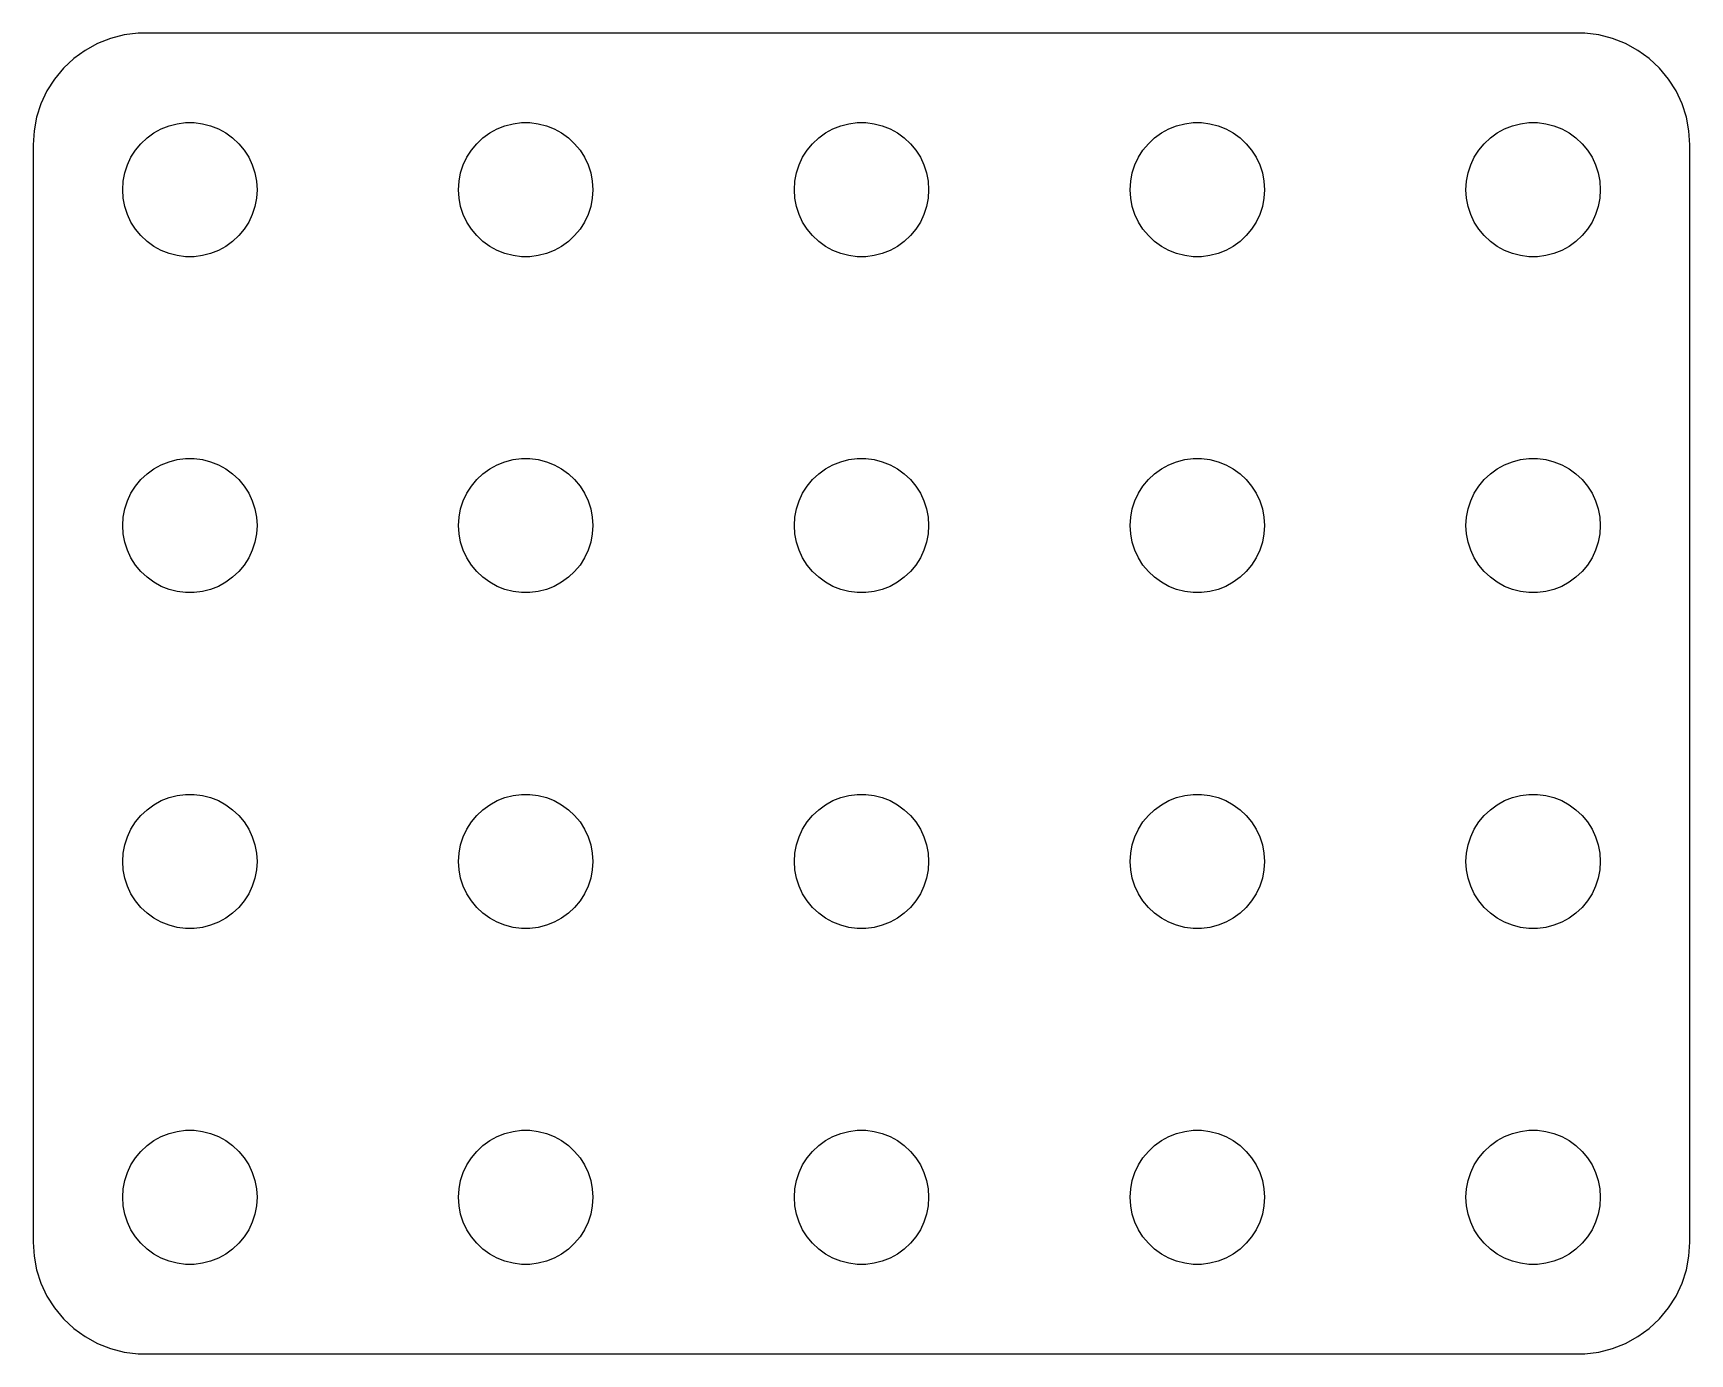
# Model space of a CAD drawing. Header units: metres. Extents: x -18.5 to 18.5, y -14.7 to 14.7.
import ezdxf

# ---------------------------------------------------------------- set-up
doc = ezdxf.new("R2010")
doc.units = ezdxf.units.M

msp = doc.modelspace()

# ---------------------------------------------------------------- linework, layer by layer
for p, q in [((-17.0644, 14.5121), (-17.3396, 14.3608)), ((-16.7725, 14.6276), (-17.0644, 14.5121)), ((-16.4684, 14.7057), (-16.7725, 14.6276)), ((-16.157, 14.7451), (-16.4684, 14.7057)), ((16.157, 14.7451), (-16.157, 14.7451)), ((16.4684, 14.7057), (16.157, 14.7451)), ((16.7725, 14.6276), (16.4684, 14.7057)), ((17.0644, 14.5121), (16.7725, 14.6276)), ((17.3396, 14.3608), (17.0644, 14.5121)), ((-17.5936, 14.1763), (-17.8224, 13.9614)), ((-17.3396, 14.3608), (-17.5936, 14.1763)), ((17.5936, 14.1763), (17.3396, 14.3608)), ((17.8224, 13.9614), (17.5936, 14.1763)), ((-18.0225, 13.7195), (-18.1908, 13.4544)), ((-17.8224, 13.9614), (-18.0225, 13.7195)), ((18.0225, 13.7195), (17.8224, 13.9614)), ((18.1908, 13.4544), (18.0225, 13.7195)), ((-18.1908, 13.4544), (-18.3244, 13.1703)), ((18.3244, 13.1703), (18.1908, 13.4544)), ((-18.3244, 13.1703), (-18.4214, 12.8717)), ((18.4214, 12.8717), (18.3244, 13.1703)), ((-18.4214, 12.8717), (-18.4803, 12.5633)), ((-15.8037, 12.5165), (-15.6387, 12.6072)), ((-15.6387, 12.6072), (-15.4635, 12.6766)), ((-15.4635, 12.6766), (-15.2811, 12.7234)), ((-15.2811, 12.7234), (-15.0942, 12.747)), ((-15.0942, 12.747), (-14.9058, 12.747)), ((-14.9058, 12.747), (-14.7189, 12.7234)), ((-14.7189, 12.7234), (-14.5365, 12.6766)), ((-14.5365, 12.6766), (-14.3613, 12.6072)), ((-14.3613, 12.6072), (-14.1963, 12.5165)), ((-8.30373, 12.5165), (-8.13866, 12.6072)), ((-8.13866, 12.6072), (-7.96352, 12.6766)), ((-7.96352, 12.6766), (-7.78107, 12.7234)), ((-7.78107, 12.7234), (-7.59418, 12.747)), ((-7.59418, 12.747), (-7.40581, 12.747)), ((-7.40581, 12.747), (-7.21892, 12.7234)), ((-7.21892, 12.7234), (-7.03647, 12.6766)), ((-7.03647, 12.6766), (-6.86133, 12.6072)), ((-6.86133, 12.6072), (-6.69626, 12.5165)), ((-0.803726, 12.5165), (-0.638657, 12.6072)), ((-0.638657, 12.6072), (-0.463516, 12.6766)), ((-0.463516, 12.6766), (-0.281067, 12.7234)), ((-0.281067, 12.7234), (-0.094177, 12.747)), ((-0.094177, 12.747), (0.094177, 12.747)), ((0.094177, 12.747), (0.281067, 12.7234)), ((0.281067, 12.7234), (0.463516, 12.6766)), ((0.463516, 12.6766), (0.638657, 12.6072)), ((0.638657, 12.6072), (0.803726, 12.5165)), ((6.69626, 12.5165), (6.86133, 12.6072)), ((6.86133, 12.6072), (7.03647, 12.6766)), ((7.03647, 12.6766), (7.21892, 12.7234)), ((7.21892, 12.7234), (7.40581, 12.747)), ((7.40581, 12.747), (7.59418, 12.747)), ((7.59418, 12.747), (7.78107, 12.7234)), ((7.78107, 12.7234), (7.96352, 12.6766)), ((7.96352, 12.6766), (8.13866, 12.6072)), ((8.13866, 12.6072), (8.30373, 12.5165)), ((14.1963, 12.5165), (14.3613, 12.6072)), ((14.3613, 12.6072), (14.5365, 12.6766)), ((14.5365, 12.6766), (14.7189, 12.7234)), ((14.7189, 12.7234), (14.9058, 12.747)), ((14.9058, 12.747), (15.0942, 12.747)), ((15.0942, 12.747), (15.2811, 12.7234)), ((15.2811, 12.7234), (15.4635, 12.6766)), ((15.4635, 12.6766), (15.6387, 12.6072)), ((15.6387, 12.6072), (15.8037, 12.5165)), ((18.4803, 12.5633), (18.4214, 12.8717)), ((-18.4803, 12.5633), (-18.5, 12.25)), ((-18.5, 12.25), (-18.5, -12.25)), ((-16.2135, 12.1317), (-16.0934, 12.2768)), ((-16.0934, 12.2768), (-15.9561, 12.4058)), ((-15.9561, 12.4058), (-15.8037, 12.5165)), ((-14.1963, 12.5165), (-14.0439, 12.4058)), ((-14.0439, 12.4058), (-13.9065, 12.2768)), ((-13.9065, 12.2768), (-13.7865, 12.1317)), ((-8.71352, 12.1317), (-8.59344, 12.2768)), ((-8.59344, 12.2768), (-8.45613, 12.4058)), ((-8.45613, 12.4058), (-8.30373, 12.5165)), ((-6.69626, 12.5165), (-6.54385, 12.4058)), ((-6.54385, 12.4058), (-6.40654, 12.2768)), ((-6.40654, 12.2768), (-6.28647, 12.1317)), ((-1.21352, 12.1317), (-1.09344, 12.2768)), ((-1.09344, 12.2768), (-0.956131, 12.4058)), ((-0.956131, 12.4058), (-0.803726, 12.5165)), ((0.803726, 12.5165), (0.956131, 12.4058)), ((0.956131, 12.4058), (1.09344, 12.2768)), ((1.09344, 12.2768), (1.21352, 12.1317)), ((6.28647, 12.1317), (6.40654, 12.2768)), ((6.40654, 12.2768), (6.54385, 12.4058)), ((6.54385, 12.4058), (6.69626, 12.5165)), ((8.30373, 12.5165), (8.45613, 12.4058)), ((8.45613, 12.4058), (8.59344, 12.2768)), ((8.59344, 12.2768), (8.71352, 12.1317)), ((13.7865, 12.1317), (13.9065, 12.2768)), ((13.9065, 12.2768), (14.0439, 12.4058)), ((14.0439, 12.4058), (14.1963, 12.5165)), ((15.8037, 12.5165), (15.9561, 12.4058)), ((15.9561, 12.4058), (16.0934, 12.2768)), ((16.0934, 12.2768), (16.2135, 12.1317)), ((18.5, 12.25), (18.4803, 12.5633)), ((18.5, -12.25), (18.5, 12.25)), ((-16.3947, 11.8022), (-16.3145, 11.9726)), ((-16.3145, 11.9726), (-16.2135, 12.1317)), ((-13.7865, 12.1317), (-13.6855, 11.9726)), ((-13.6855, 11.9726), (-13.6053, 11.8022)), ((-8.89465, 11.8022), (-8.81445, 11.9726)), ((-8.81445, 11.9726), (-8.71352, 12.1317)), ((-6.28647, 12.1317), (-6.18553, 11.9726)), ((-6.18553, 11.9726), (-6.10533, 11.8022)), ((-1.39465, 11.8022), (-1.31445, 11.9726)), ((-1.31445, 11.9726), (-1.21352, 12.1317)), ((1.21352, 12.1317), (1.31445, 11.9726)), ((1.31445, 11.9726), (1.39465, 11.8022)), ((6.10533, 11.8022), (6.18553, 11.9726)), ((6.18553, 11.9726), (6.28647, 12.1317)), ((8.71352, 12.1317), (8.81445, 11.9726)), ((8.81445, 11.9726), (8.89465, 11.8022)), ((13.6053, 11.8022), (13.6855, 11.9726)), ((13.6855, 11.9726), (13.7865, 12.1317)), ((16.2135, 12.1317), (16.3145, 11.9726)), ((16.3145, 11.9726), (16.3947, 11.8022)), ((-16.4882, 11.438), (-16.4529, 11.623)), ((-16.4529, 11.623), (-16.3947, 11.8022)), ((-13.6053, 11.8022), (-13.5471, 11.623)), ((-13.5471, 11.623), (-13.5118, 11.438)), ((-8.98816, 11.438), (-8.95287, 11.623)), ((-8.95287, 11.623), (-8.89465, 11.8022)), ((-6.10533, 11.8022), (-6.04712, 11.623)), ((-6.04712, 11.623), (-6.01183, 11.438)), ((-1.48816, 11.438), (-1.45287, 11.623)), ((-1.45287, 11.623), (-1.39465, 11.8022)), ((1.39465, 11.8022), (1.45287, 11.623)), ((1.45287, 11.623), (1.48816, 11.438)), ((6.01183, 11.438), (6.04712, 11.623)), ((6.04712, 11.623), (6.10533, 11.8022)), ((8.89465, 11.8022), (8.95287, 11.623)), ((8.95287, 11.623), (8.98816, 11.438)), ((13.5118, 11.438), (13.5471, 11.623)), ((13.5471, 11.623), (13.6053, 11.8022)), ((16.3947, 11.8022), (16.4529, 11.623)), ((16.4529, 11.623), (16.4882, 11.438)), ((-16.5, 11.25), (-16.4882, 11.438)), ((-16.4882, 11.062), (-16.5, 11.25)), ((-13.5118, 11.438), (-13.5, 11.25)), ((-13.5, 11.25), (-13.5118, 11.062)), ((-9, 11.25), (-8.98816, 11.438)), ((-8.98816, 11.062), (-9, 11.25)), ((-6.01183, 11.438), (-6, 11.25)), ((-6, 11.25), (-6.01183, 11.062)), ((-1.5, 11.25), (-1.48816, 11.438)), ((-1.48816, 11.062), (-1.5, 11.25)), ((1.48816, 11.438), (1.5, 11.25)), ((1.5, 11.25), (1.48816, 11.062)), ((6, 11.25), (6.01183, 11.438)), ((6.01183, 11.062), (6, 11.25)), ((8.98816, 11.438), (9, 11.25)), ((9, 11.25), (8.98816, 11.062)), ((13.5, 11.25), (13.5118, 11.438)), ((13.5118, 11.062), (13.5, 11.25)), ((16.4882, 11.438), (16.5, 11.25)), ((16.5, 11.25), (16.4882, 11.062)), ((-16.4529, 10.877), (-16.4882, 11.062)), ((-16.3947, 10.6978), (-16.4529, 10.877)), ((-13.5471, 10.877), (-13.6053, 10.6978)), ((-13.5118, 11.062), (-13.5471, 10.877)), ((-8.95287, 10.877), (-8.98816, 11.062)), ((-8.89465, 10.6978), (-8.95287, 10.877)), ((-6.04712, 10.877), (-6.10533, 10.6978)), ((-6.01183, 11.062), (-6.04712, 10.877)), ((-1.45287, 10.877), (-1.48816, 11.062)), ((-1.39465, 10.6978), (-1.45287, 10.877)), ((1.45287, 10.877), (1.39465, 10.6978)), ((1.48816, 11.062), (1.45287, 10.877)), ((6.04712, 10.877), (6.01183, 11.062)), ((6.10533, 10.6978), (6.04712, 10.877)), ((8.95287, 10.877), (8.89465, 10.6978)), ((8.98816, 11.062), (8.95287, 10.877)), ((13.5471, 10.877), (13.5118, 11.062)), ((13.6053, 10.6978), (13.5471, 10.877)), ((16.4529, 10.877), (16.3947, 10.6978)), ((16.4882, 11.062), (16.4529, 10.877)), ((-16.3145, 10.5274), (-16.3947, 10.6978)), ((-16.2135, 10.3683), (-16.3145, 10.5274)), ((-16.0934, 10.2232), (-16.2135, 10.3683)), ((-13.7865, 10.3683), (-13.9065, 10.2232)), ((-13.6855, 10.5274), (-13.7865, 10.3683)), ((-13.6053, 10.6978), (-13.6855, 10.5274)), ((-8.81445, 10.5274), (-8.89465, 10.6978)), ((-8.71352, 10.3683), (-8.81445, 10.5274)), ((-8.59344, 10.2232), (-8.71352, 10.3683)), ((-6.28647, 10.3683), (-6.40654, 10.2232)), ((-6.18553, 10.5274), (-6.28647, 10.3683)), ((-6.10533, 10.6978), (-6.18553, 10.5274)), ((-1.31445, 10.5274), (-1.39465, 10.6978)), ((-1.21352, 10.3683), (-1.31445, 10.5274)), ((-1.09344, 10.2232), (-1.21352, 10.3683)), ((1.21352, 10.3683), (1.09344, 10.2232)), ((1.31445, 10.5274), (1.21352, 10.3683)), ((1.39465, 10.6978), (1.31445, 10.5274)), ((6.18553, 10.5274), (6.10533, 10.6978)), ((6.28647, 10.3683), (6.18553, 10.5274)), ((6.40654, 10.2232), (6.28647, 10.3683)), ((8.71352, 10.3683), (8.59344, 10.2232)), ((8.81445, 10.5274), (8.71352, 10.3683)), ((8.89465, 10.6978), (8.81445, 10.5274)), ((13.6855, 10.5274), (13.6053, 10.6978)), ((13.7865, 10.3683), (13.6855, 10.5274)), ((13.9065, 10.2232), (13.7865, 10.3683)), ((16.2135, 10.3683), (16.0934, 10.2232)), ((16.3145, 10.5274), (16.2135, 10.3683)), ((16.3947, 10.6978), (16.3145, 10.5274)), ((-15.9561, 10.0942), (-16.0934, 10.2232)), ((-15.8037, 9.98351), (-15.9561, 10.0942)), ((-14.0439, 10.0942), (-14.1963, 9.98351)), ((-13.9065, 10.2232), (-14.0439, 10.0942)), ((-8.45613, 10.0942), (-8.59344, 10.2232)), ((-8.30373, 9.98351), (-8.45613, 10.0942)), ((-6.54385, 10.0942), (-6.69626, 9.98351)), ((-6.40654, 10.2232), (-6.54385, 10.0942)), ((-0.956131, 10.0942), (-1.09344, 10.2232)), ((-0.803726, 9.98351), (-0.956131, 10.0942)), ((0.956131, 10.0942), (0.803726, 9.98351)), ((1.09344, 10.2232), (0.956131, 10.0942)), ((6.54385, 10.0942), (6.40654, 10.2232)), ((6.69626, 9.98351), (6.54385, 10.0942)), ((8.45613, 10.0942), (8.30373, 9.98351)), ((8.59344, 10.2232), (8.45613, 10.0942)), ((14.0439, 10.0942), (13.9065, 10.2232)), ((14.1963, 9.98351), (14.0439, 10.0942)), ((15.9561, 10.0942), (15.8037, 9.98351)), ((16.0934, 10.2232), (15.9561, 10.0942)), ((-15.6387, 9.89275), (-15.8037, 9.98351)), ((-15.4635, 9.82341), (-15.6387, 9.89275)), ((-15.2811, 9.77657), (-15.4635, 9.82341)), ((-15.0942, 9.75294), (-15.2811, 9.77657)), ((-14.9058, 9.75294), (-15.0942, 9.75294)), ((-14.7189, 9.77657), (-14.9058, 9.75294)), ((-14.5365, 9.82341), (-14.7189, 9.77657)), ((-14.3613, 9.89275), (-14.5365, 9.82341)), ((-14.1963, 9.98351), (-14.3613, 9.89275)), ((-8.13866, 9.89275), (-8.30373, 9.98351)), ((-7.96352, 9.82341), (-8.13866, 9.89275)), ((-7.78107, 9.77657), (-7.96352, 9.82341)), ((-7.59418, 9.75294), (-7.78107, 9.77657)), ((-7.40581, 9.75294), (-7.59418, 9.75294)), ((-7.21892, 9.77657), (-7.40581, 9.75294)), ((-7.03647, 9.82341), (-7.21892, 9.77657)), ((-6.86133, 9.89275), (-7.03647, 9.82341)), ((-6.69626, 9.98351), (-6.86133, 9.89275)), ((-0.638657, 9.89275), (-0.803726, 9.98351)), ((-0.463516, 9.82341), (-0.638657, 9.89275)), ((-0.281067, 9.77657), (-0.463516, 9.82341)), ((-0.094177, 9.75294), (-0.281067, 9.77657)), ((0.094177, 9.75294), (-0.094177, 9.75294)), ((0.281067, 9.77657), (0.094177, 9.75294)), ((0.463516, 9.82341), (0.281067, 9.77657)), ((0.638657, 9.89275), (0.463516, 9.82341)), ((0.803726, 9.98351), (0.638657, 9.89275)), ((6.86133, 9.89275), (6.69626, 9.98351)), ((7.03647, 9.82341), (6.86133, 9.89275)), ((7.21892, 9.77657), (7.03647, 9.82341)), ((7.40581, 9.75294), (7.21892, 9.77657)), ((7.59418, 9.75294), (7.40581, 9.75294)), ((7.78107, 9.77657), (7.59418, 9.75294)), ((7.96352, 9.82341), (7.78107, 9.77657)), ((8.13866, 9.89275), (7.96352, 9.82341)), ((8.30373, 9.98351), (8.13866, 9.89275)), ((14.3613, 9.89275), (14.1963, 9.98351)), ((14.5365, 9.82341), (14.3613, 9.89275)), ((14.7189, 9.77657), (14.5365, 9.82341)), ((14.9058, 9.75294), (14.7189, 9.77657)), ((15.0942, 9.75294), (14.9058, 9.75294)), ((15.2811, 9.77657), (15.0942, 9.75294)), ((15.4635, 9.82341), (15.2811, 9.77657)), ((15.6387, 9.89275), (15.4635, 9.82341)), ((15.8037, 9.98351), (15.6387, 9.89275)), ((-15.4635, 5.17657), (-15.2811, 5.22342)), ((-15.2811, 5.22342), (-15.0942, 5.24704)), ((-15.0942, 5.24704), (-14.9058, 5.24704)), ((-14.9058, 5.24704), (-14.7189, 5.22342)), ((-14.7189, 5.22342), (-14.5365, 5.17657)), ((-7.96352, 5.17657), (-7.78107, 5.22342)), ((-7.78107, 5.22342), (-7.59418, 5.24704)), ((-7.59418, 5.24704), (-7.40581, 5.24704)), ((-7.40581, 5.24704), (-7.21892, 5.22342)), ((-7.21892, 5.22342), (-7.03647, 5.17657)), ((-0.463516, 5.17657), (-0.281067, 5.22342)), ((-0.281067, 5.22342), (-0.094177, 5.24704)), ((-0.094177, 5.24704), (0.094177, 5.24704)), ((0.094177, 5.24704), (0.281067, 5.22342)), ((0.281067, 5.22342), (0.463516, 5.17657)), ((7.03647, 5.17657), (7.21892, 5.22342)), ((7.21892, 5.22342), (7.40581, 5.24704)), ((7.40581, 5.24704), (7.59418, 5.24704)), ((7.59418, 5.24704), (7.78107, 5.22342)), ((7.78107, 5.22342), (7.96352, 5.17657)), ((14.5365, 5.17657), (14.7189, 5.22342)), ((14.7189, 5.22342), (14.9058, 5.24704)), ((14.9058, 5.24704), (15.0942, 5.24704)), ((15.0942, 5.24704), (15.2811, 5.22342)), ((15.2811, 5.22342), (15.4635, 5.17657)), ((-16.0934, 4.77681), (-15.9561, 4.90576)), ((-15.9561, 4.90576), (-15.8037, 5.01648)), ((-15.8037, 5.01648), (-15.6387, 5.10724)), ((-15.6387, 5.10724), (-15.4635, 5.17657)), ((-14.5365, 5.17657), (-14.3613, 5.10724)), ((-14.3613, 5.10724), (-14.1963, 5.01648)), ((-14.1963, 5.01648), (-14.0439, 4.90576)), ((-14.0439, 4.90576), (-13.9065, 4.77681)), ((-8.59344, 4.77681), (-8.45613, 4.90576)), ((-8.45613, 4.90576), (-8.30373, 5.01648)), ((-8.30373, 5.01648), (-8.13866, 5.10724)), ((-8.13866, 5.10724), (-7.96352, 5.17657)), ((-7.03647, 5.17657), (-6.86133, 5.10724)), ((-6.86133, 5.10724), (-6.69626, 5.01648)), ((-6.69626, 5.01648), (-6.54385, 4.90576)), ((-6.54385, 4.90576), (-6.40654, 4.77681)), ((-1.09344, 4.77681), (-0.956131, 4.90576)), ((-0.956131, 4.90576), (-0.803726, 5.01648)), ((-0.803726, 5.01648), (-0.638657, 5.10724)), ((-0.638657, 5.10724), (-0.463516, 5.17657)), ((0.463516, 5.17657), (0.638657, 5.10724)), ((0.638657, 5.10724), (0.803726, 5.01648)), ((0.803726, 5.01648), (0.956131, 4.90576)), ((0.956131, 4.90576), (1.09344, 4.77681)), ((6.40654, 4.77681), (6.54385, 4.90576)), ((6.54385, 4.90576), (6.69626, 5.01648)), ((6.69626, 5.01648), (6.86133, 5.10724)), ((6.86133, 5.10724), (7.03647, 5.17657)), ((7.96352, 5.17657), (8.13866, 5.10724)), ((8.13866, 5.10724), (8.30373, 5.01648)), ((8.30373, 5.01648), (8.45613, 4.90576)), ((8.45613, 4.90576), (8.59344, 4.77681)), ((13.9065, 4.77681), (14.0439, 4.90576)), ((14.0439, 4.90576), (14.1963, 5.01648)), ((14.1963, 5.01648), (14.3613, 5.10724)), ((14.3613, 5.10724), (14.5365, 5.17657)), ((15.4635, 5.17657), (15.6387, 5.10724)), ((15.6387, 5.10724), (15.8037, 5.01648)), ((15.8037, 5.01648), (15.9561, 4.90576)), ((15.9561, 4.90576), (16.0934, 4.77681)), ((-16.3947, 4.30219), (-16.3145, 4.47263)), ((-16.3145, 4.47263), (-16.2135, 4.63167)), ((-16.2135, 4.63167), (-16.0934, 4.77681)), ((-13.9065, 4.77681), (-13.7865, 4.63167)), ((-13.7865, 4.63167), (-13.6855, 4.47263)), ((-13.6855, 4.47263), (-13.6053, 4.30219)), ((-8.89465, 4.30219), (-8.81445, 4.47263)), ((-8.81445, 4.47263), (-8.71352, 4.63167)), ((-8.71352, 4.63167), (-8.59344, 4.77681)), ((-6.40654, 4.77681), (-6.28647, 4.63167)), ((-6.28647, 4.63167), (-6.18553, 4.47263)), ((-6.18553, 4.47263), (-6.10533, 4.30219)), ((-1.39465, 4.30219), (-1.31445, 4.47263)), ((-1.31445, 4.47263), (-1.21352, 4.63167)), ((-1.21352, 4.63167), (-1.09344, 4.77681)), ((1.09344, 4.77681), (1.21352, 4.63167)), ((1.21352, 4.63167), (1.31445, 4.47263)), ((1.31445, 4.47263), (1.39465, 4.30219)), ((6.10533, 4.30219), (6.18553, 4.47263)), ((6.18553, 4.47263), (6.28647, 4.63167)), ((6.28647, 4.63167), (6.40654, 4.77681)), ((8.59344, 4.77681), (8.71352, 4.63167)), ((8.71352, 4.63167), (8.81445, 4.47263)), ((8.81445, 4.47263), (8.89465, 4.30219)), ((13.6053, 4.30219), (13.6855, 4.47263)), ((13.6855, 4.47263), (13.7865, 4.63167)), ((13.7865, 4.63167), (13.9065, 4.77681)), ((16.0934, 4.77681), (16.2135, 4.63167)), ((16.2135, 4.63167), (16.3145, 4.47263)), ((16.3145, 4.47263), (16.3947, 4.30219)), ((-16.4882, 3.93799), (-16.4529, 4.12303)), ((-16.4529, 4.12303), (-16.3947, 4.30219)), ((-13.6053, 4.30219), (-13.5471, 4.12303)), ((-13.5471, 4.12303), (-13.5118, 3.93799)), ((-8.98816, 3.93799), (-8.95287, 4.12303)), ((-8.95287, 4.12303), (-8.89465, 4.30219)), ((-6.10533, 4.30219), (-6.04712, 4.12303)), ((-6.04712, 4.12303), (-6.01183, 3.93799)), ((-1.48816, 3.93799), (-1.45287, 4.12303)), ((-1.45287, 4.12303), (-1.39465, 4.30219)), ((1.39465, 4.30219), (1.45287, 4.12303)), ((1.45287, 4.12303), (1.48816, 3.93799)), ((6.01183, 3.93799), (6.04712, 4.12303)), ((6.04712, 4.12303), (6.10533, 4.30219)), ((8.89465, 4.30219), (8.95287, 4.12303)), ((8.95287, 4.12303), (8.98816, 3.93799)), ((13.5118, 3.93799), (13.5471, 4.12303)), ((13.5471, 4.12303), (13.6053, 4.30219)), ((16.3947, 4.30219), (16.4529, 4.12303)), ((16.4529, 4.12303), (16.4882, 3.93799)), ((-16.5, 3.75), (-16.4882, 3.93799)), ((-16.4882, 3.562), (-16.5, 3.75)), ((-13.5118, 3.93799), (-13.5, 3.75)), ((-13.5, 3.75), (-13.5118, 3.562)), ((-9, 3.75), (-8.98816, 3.93799)), ((-8.98816, 3.562), (-9, 3.75)), ((-6.01183, 3.93799), (-6, 3.75)), ((-6, 3.75), (-6.01183, 3.562)), ((-1.5, 3.75), (-1.48816, 3.93799)), ((-1.48816, 3.562), (-1.5, 3.75)), ((1.48816, 3.93799), (1.5, 3.75)), ((1.5, 3.75), (1.48816, 3.562)), ((6, 3.75), (6.01183, 3.93799)), ((6.01183, 3.562), (6, 3.75)), ((8.98816, 3.93799), (9, 3.75)), ((9, 3.75), (8.98816, 3.562)), ((13.5, 3.75), (13.5118, 3.93799)), ((13.5118, 3.562), (13.5, 3.75)), ((16.4882, 3.93799), (16.5, 3.75)), ((16.5, 3.75), (16.4882, 3.562)), ((-16.4529, 3.37695), (-16.4882, 3.562)), ((-16.3947, 3.1978), (-16.4529, 3.37695)), ((-13.5471, 3.37695), (-13.6053, 3.1978)), ((-13.5118, 3.562), (-13.5471, 3.37695)), ((-8.95287, 3.37695), (-8.98816, 3.562)), ((-8.89465, 3.1978), (-8.95287, 3.37695)), ((-6.04712, 3.37695), (-6.10533, 3.1978)), ((-6.01183, 3.562), (-6.04712, 3.37695)), ((-1.45287, 3.37695), (-1.48816, 3.562)), ((-1.39465, 3.1978), (-1.45287, 3.37695)), ((1.45287, 3.37695), (1.39465, 3.1978)), ((1.48816, 3.562), (1.45287, 3.37695)), ((6.04712, 3.37695), (6.01183, 3.562)), ((6.10533, 3.1978), (6.04712, 3.37695)), ((8.95287, 3.37695), (8.89465, 3.1978)), ((8.98816, 3.562), (8.95287, 3.37695)), ((13.5471, 3.37695), (13.5118, 3.562)), ((13.6053, 3.1978), (13.5471, 3.37695)), ((16.4529, 3.37695), (16.3947, 3.1978)), ((16.4882, 3.562), (16.4529, 3.37695)), ((-16.3145, 3.02736), (-16.3947, 3.1978)), ((-16.2135, 2.86832), (-16.3145, 3.02736)), ((-13.6855, 3.02736), (-13.7865, 2.86832)), ((-13.6053, 3.1978), (-13.6855, 3.02736)), ((-8.81445, 3.02736), (-8.89465, 3.1978)), ((-8.71352, 2.86832), (-8.81445, 3.02736)), ((-6.18553, 3.02736), (-6.28647, 2.86832)), ((-6.10533, 3.1978), (-6.18553, 3.02736)), ((-1.31445, 3.02736), (-1.39465, 3.1978)), ((-1.21352, 2.86832), (-1.31445, 3.02736)), ((1.31445, 3.02736), (1.21352, 2.86832)), ((1.39465, 3.1978), (1.31445, 3.02736)), ((6.18553, 3.02736), (6.10533, 3.1978)), ((6.28647, 2.86832), (6.18553, 3.02736)), ((8.81445, 3.02736), (8.71352, 2.86832)), ((8.89465, 3.1978), (8.81445, 3.02736)), ((13.6855, 3.02736), (13.6053, 3.1978)), ((13.7865, 2.86832), (13.6855, 3.02736)), ((16.3145, 3.02736), (16.2135, 2.86832)), ((16.3947, 3.1978), (16.3145, 3.02736)), ((-16.0934, 2.72318), (-16.2135, 2.86832)), ((-15.9561, 2.59422), (-16.0934, 2.72318)), ((-15.8037, 2.48351), (-15.9561, 2.59422)), ((-14.0439, 2.59422), (-14.1963, 2.48351)), ((-13.9065, 2.72318), (-14.0439, 2.59422)), ((-13.7865, 2.86832), (-13.9065, 2.72318)), ((-8.59344, 2.72318), (-8.71352, 2.86832)), ((-8.45613, 2.59422), (-8.59344, 2.72318)), ((-8.30373, 2.48351), (-8.45613, 2.59422)), ((-6.54385, 2.59422), (-6.69626, 2.48351)), ((-6.40654, 2.72318), (-6.54385, 2.59422)), ((-6.28647, 2.86832), (-6.40654, 2.72318)), ((-1.09344, 2.72318), (-1.21352, 2.86832)), ((-0.956131, 2.59422), (-1.09344, 2.72318)), ((-0.803726, 2.48351), (-0.956131, 2.59422)), ((0.956131, 2.59422), (0.803726, 2.48351)), ((1.09344, 2.72318), (0.956131, 2.59422)), ((1.21352, 2.86832), (1.09344, 2.72318)), ((6.40654, 2.72318), (6.28647, 2.86832)), ((6.54385, 2.59422), (6.40654, 2.72318)), ((6.69626, 2.48351), (6.54385, 2.59422)), ((8.45613, 2.59422), (8.30373, 2.48351)), ((8.59344, 2.72318), (8.45613, 2.59422)), ((8.71352, 2.86832), (8.59344, 2.72318)), ((13.9065, 2.72318), (13.7865, 2.86832)), ((14.0439, 2.59422), (13.9065, 2.72318)), ((14.1963, 2.48351), (14.0439, 2.59422)), ((15.9561, 2.59422), (15.8037, 2.48351)), ((16.0934, 2.72318), (15.9561, 2.59422)), ((16.2135, 2.86832), (16.0934, 2.72318)), ((-15.6387, 2.39275), (-15.8037, 2.48351)), ((-15.4635, 2.32341), (-15.6387, 2.39275)), ((-15.2811, 2.27657), (-15.4635, 2.32341)), ((-15.0942, 2.25294), (-15.2811, 2.27657)), ((-14.9058, 2.25294), (-15.0942, 2.25294)), ((-14.7189, 2.27657), (-14.9058, 2.25294)), ((-14.5365, 2.32341), (-14.7189, 2.27657)), ((-14.3613, 2.39275), (-14.5365, 2.32341)), ((-14.1963, 2.48351), (-14.3613, 2.39275)), ((-8.13866, 2.39275), (-8.30373, 2.48351)), ((-7.96352, 2.32341), (-8.13866, 2.39275)), ((-7.78107, 2.27657), (-7.96352, 2.32341)), ((-7.59418, 2.25294), (-7.78107, 2.27657)), ((-7.40581, 2.25294), (-7.59418, 2.25294)), ((-7.21892, 2.27657), (-7.40581, 2.25294)), ((-7.03647, 2.32341), (-7.21892, 2.27657)), ((-6.86133, 2.39275), (-7.03647, 2.32341)), ((-6.69626, 2.48351), (-6.86133, 2.39275)), ((-0.638657, 2.39275), (-0.803726, 2.48351)), ((-0.463516, 2.32341), (-0.638657, 2.39275)), ((-0.281067, 2.27657), (-0.463516, 2.32341)), ((-0.094177, 2.25294), (-0.281067, 2.27657)), ((0.094177, 2.25294), (-0.094177, 2.25294)), ((0.281067, 2.27657), (0.094177, 2.25294)), ((0.463516, 2.32341), (0.281067, 2.27657)), ((0.638657, 2.39275), (0.463516, 2.32341)), ((0.803726, 2.48351), (0.638657, 2.39275)), ((6.86133, 2.39275), (6.69626, 2.48351)), ((7.03647, 2.32341), (6.86133, 2.39275)), ((7.21892, 2.27657), (7.03647, 2.32341)), ((7.40581, 2.25294), (7.21892, 2.27657)), ((7.59418, 2.25294), (7.40581, 2.25294)), ((7.78107, 2.27657), (7.59418, 2.25294)), ((7.96352, 2.32341), (7.78107, 2.27657)), ((8.13866, 2.39275), (7.96352, 2.32341)), ((8.30373, 2.48351), (8.13866, 2.39275)), ((14.3613, 2.39275), (14.1963, 2.48351)), ((14.5365, 2.32341), (14.3613, 2.39275)), ((14.7189, 2.27657), (14.5365, 2.32341)), ((14.9058, 2.25294), (14.7189, 2.27657)), ((15.0942, 2.25294), (14.9058, 2.25294)), ((15.2811, 2.27657), (15.0942, 2.25294)), ((15.4635, 2.32341), (15.2811, 2.27657)), ((15.6387, 2.39275), (15.4635, 2.32341)), ((15.8037, 2.48351), (15.6387, 2.39275)), ((-15.9561, -2.59422), (-15.8037, -2.48351)), ((-15.8037, -2.48351), (-15.6387, -2.39275)), ((-15.6387, -2.39275), (-15.4635, -2.32341)), ((-15.4635, -2.32341), (-15.2811, -2.27657)), ((-15.2811, -2.27657), (-15.0942, -2.25294)), ((-15.0942, -2.25294), (-14.9058, -2.25294)), ((-14.9058, -2.25294), (-14.7189, -2.27657)), ((-14.7189, -2.27657), (-14.5365, -2.32341)), ((-14.5365, -2.32341), (-14.3613, -2.39275)), ((-14.3613, -2.39275), (-14.1963, -2.48351)), ((-14.1963, -2.48351), (-14.0439, -2.59422)), ((-8.45613, -2.59422), (-8.30373, -2.48351)), ((-8.30373, -2.48351), (-8.13866, -2.39275)), ((-8.13866, -2.39275), (-7.96352, -2.32341)), ((-7.96352, -2.32341), (-7.78107, -2.27657)), ((-7.78107, -2.27657), (-7.59418, -2.25294)), ((-7.59418, -2.25294), (-7.40581, -2.25294)), ((-7.40581, -2.25294), (-7.21892, -2.27657)), ((-7.21892, -2.27657), (-7.03647, -2.32341)), ((-7.03647, -2.32341), (-6.86133, -2.39275)), ((-6.86133, -2.39275), (-6.69626, -2.48351)), ((-6.69626, -2.48351), (-6.54385, -2.59422)), ((-0.956131, -2.59422), (-0.803726, -2.48351)), ((-0.803726, -2.48351), (-0.638657, -2.39275)), ((-0.638657, -2.39275), (-0.463516, -2.32341)), ((-0.463516, -2.32341), (-0.281067, -2.27657)), ((-0.281067, -2.27657), (-0.094177, -2.25294)), ((-0.094177, -2.25294), (0.094177, -2.25294)), ((0.094177, -2.25294), (0.281067, -2.27657)), ((0.281067, -2.27657), (0.463516, -2.32341)), ((0.463516, -2.32341), (0.638657, -2.39275)), ((0.638657, -2.39275), (0.803726, -2.48351)), ((0.803726, -2.48351), (0.956131, -2.59422)), ((6.54385, -2.59422), (6.69626, -2.48351)), ((6.69626, -2.48351), (6.86133, -2.39275)), ((6.86133, -2.39275), (7.03647, -2.32341)), ((7.03647, -2.32341), (7.21892, -2.27657)), ((7.21892, -2.27657), (7.40581, -2.25294)), ((7.40581, -2.25294), (7.59418, -2.25294)), ((7.59418, -2.25294), (7.78107, -2.27657)), ((7.78107, -2.27657), (7.96352, -2.32341)), ((7.96352, -2.32341), (8.13866, -2.39275)), ((8.13866, -2.39275), (8.30373, -2.48351)), ((8.30373, -2.48351), (8.45613, -2.59422)), ((14.0439, -2.59422), (14.1963, -2.48351)), ((14.1963, -2.48351), (14.3613, -2.39275)), ((14.3613, -2.39275), (14.5365, -2.32341)), ((14.5365, -2.32341), (14.7189, -2.27657)), ((14.7189, -2.27657), (14.9058, -2.25294)), ((14.9058, -2.25294), (15.0942, -2.25294)), ((15.0942, -2.25294), (15.2811, -2.27657)), ((15.2811, -2.27657), (15.4635, -2.32341)), ((15.4635, -2.32341), (15.6387, -2.39275)), ((15.6387, -2.39275), (15.8037, -2.48351)), ((15.8037, -2.48351), (15.9561, -2.59422)), ((-16.3145, -3.02736), (-16.2135, -2.86832)), ((-16.2135, -2.86832), (-16.0934, -2.72318)), ((-16.0934, -2.72318), (-15.9561, -2.59422)), ((-14.0439, -2.59422), (-13.9065, -2.72318)), ((-13.9065, -2.72318), (-13.7865, -2.86832)), ((-13.7865, -2.86832), (-13.6855, -3.02736)), ((-8.81445, -3.02736), (-8.71352, -2.86832)), ((-8.71352, -2.86832), (-8.59344, -2.72318)), ((-8.59344, -2.72318), (-8.45613, -2.59422)), ((-6.54385, -2.59422), (-6.40654, -2.72318)), ((-6.40654, -2.72318), (-6.28647, -2.86832)), ((-6.28647, -2.86832), (-6.18553, -3.02736)), ((-1.31445, -3.02736), (-1.21352, -2.86832)), ((-1.21352, -2.86832), (-1.09344, -2.72318)), ((-1.09344, -2.72318), (-0.956131, -2.59422)), ((0.956131, -2.59422), (1.09344, -2.72318)), ((1.09344, -2.72318), (1.21352, -2.86832)), ((1.21352, -2.86832), (1.31445, -3.02736)), ((6.18553, -3.02736), (6.28647, -2.86832)), ((6.28647, -2.86832), (6.40654, -2.72318)), ((6.40654, -2.72318), (6.54385, -2.59422)), ((8.45613, -2.59422), (8.59344, -2.72318)), ((8.59344, -2.72318), (8.71352, -2.86832)), ((8.71352, -2.86832), (8.81445, -3.02736)), ((13.6855, -3.02736), (13.7865, -2.86832)), ((13.7865, -2.86832), (13.9065, -2.72318)), ((13.9065, -2.72318), (14.0439, -2.59422)), ((15.9561, -2.59422), (16.0934, -2.72318)), ((16.0934, -2.72318), (16.2135, -2.86832)), ((16.2135, -2.86832), (16.3145, -3.02736)), ((-16.4529, -3.37695), (-16.3947, -3.1978)), ((-16.3947, -3.1978), (-16.3145, -3.02736)), ((-13.6855, -3.02736), (-13.6053, -3.1978)), ((-13.6053, -3.1978), (-13.5471, -3.37695)), ((-8.95287, -3.37695), (-8.89465, -3.1978)), ((-8.89465, -3.1978), (-8.81445, -3.02736)), ((-6.18553, -3.02736), (-6.10533, -3.1978)), ((-6.10533, -3.1978), (-6.04712, -3.37695)), ((-1.45287, -3.37695), (-1.39465, -3.1978)), ((-1.39465, -3.1978), (-1.31445, -3.02736)), ((1.31445, -3.02736), (1.39465, -3.1978)), ((1.39465, -3.1978), (1.45287, -3.37695)), ((6.04712, -3.37695), (6.10533, -3.1978)), ((6.10533, -3.1978), (6.18553, -3.02736)), ((8.81445, -3.02736), (8.89465, -3.1978)), ((8.89465, -3.1978), (8.95287, -3.37695)), ((13.5471, -3.37695), (13.6053, -3.1978)), ((13.6053, -3.1978), (13.6855, -3.02736)), ((16.3145, -3.02736), (16.3947, -3.1978)), ((16.3947, -3.1978), (16.4529, -3.37695)), ((-16.5, -3.75), (-16.4882, -3.562)), ((-16.4882, -3.562), (-16.4529, -3.37695)), ((-13.5471, -3.37695), (-13.5118, -3.562)), ((-13.5118, -3.562), (-13.5, -3.75)), ((-9, -3.75), (-8.98816, -3.562)), ((-8.98816, -3.562), (-8.95287, -3.37695)), ((-6.04712, -3.37695), (-6.01183, -3.562)), ((-6.01183, -3.562), (-6, -3.75)), ((-1.5, -3.75), (-1.48816, -3.562)), ((-1.48816, -3.562), (-1.45287, -3.37695)), ((1.45287, -3.37695), (1.48816, -3.562)), ((1.48816, -3.562), (1.5, -3.75)), ((6, -3.75), (6.01183, -3.562)), ((6.01183, -3.562), (6.04712, -3.37695)), ((8.95287, -3.37695), (8.98816, -3.562)), ((8.98816, -3.562), (9, -3.75)), ((13.5, -3.75), (13.5118, -3.562)), ((13.5118, -3.562), (13.5471, -3.37695)), ((16.4529, -3.37695), (16.4882, -3.562)), ((16.4882, -3.562), (16.5, -3.75)), ((-16.4882, -3.93799), (-16.5, -3.75)), ((-16.4529, -4.12303), (-16.4882, -3.93799)), ((-13.5118, -3.93799), (-13.5471, -4.12303)), ((-13.5, -3.75), (-13.5118, -3.93799)), ((-8.98816, -3.93799), (-9, -3.75)), ((-8.95287, -4.12303), (-8.98816, -3.93799)), ((-6.01183, -3.93799), (-6.04712, -4.12303)), ((-6, -3.75), (-6.01183, -3.93799)), ((-1.48816, -3.93799), (-1.5, -3.75)), ((-1.45287, -4.12303), (-1.48816, -3.93799)), ((1.48816, -3.93799), (1.45287, -4.12303)), ((1.5, -3.75), (1.48816, -3.93799)), ((6.01183, -3.93799), (6, -3.75)), ((6.04712, -4.12303), (6.01183, -3.93799)), ((8.98816, -3.93799), (8.95287, -4.12303)), ((9, -3.75), (8.98816, -3.93799)), ((13.5118, -3.93799), (13.5, -3.75)), ((13.5471, -4.12303), (13.5118, -3.93799)), ((16.4882, -3.93799), (16.4529, -4.12303)), ((16.5, -3.75), (16.4882, -3.93799)), ((-16.3947, -4.30219), (-16.4529, -4.12303)), ((-16.3145, -4.47263), (-16.3947, -4.30219)), ((-13.6053, -4.30219), (-13.6855, -4.47263)), ((-13.5471, -4.12303), (-13.6053, -4.30219)), ((-8.89465, -4.30219), (-8.95287, -4.12303)), ((-8.81445, -4.47263), (-8.89465, -4.30219)), ((-6.10533, -4.30219), (-6.18553, -4.47263)), ((-6.04712, -4.12303), (-6.10533, -4.30219)), ((-1.39465, -4.30219), (-1.45287, -4.12303)), ((-1.31445, -4.47263), (-1.39465, -4.30219)), ((1.39465, -4.30219), (1.31445, -4.47263)), ((1.45287, -4.12303), (1.39465, -4.30219)), ((6.10533, -4.30219), (6.04712, -4.12303)), ((6.18553, -4.47263), (6.10533, -4.30219)), ((8.89465, -4.30219), (8.81445, -4.47263)), ((8.95287, -4.12303), (8.89465, -4.30219)), ((13.6053, -4.30219), (13.5471, -4.12303)), ((13.6855, -4.47263), (13.6053, -4.30219)), ((16.3947, -4.30219), (16.3145, -4.47263)), ((16.4529, -4.12303), (16.3947, -4.30219)), ((-16.2135, -4.63167), (-16.3145, -4.47263)), ((-16.0934, -4.77681), (-16.2135, -4.63167)), ((-15.9561, -4.90576), (-16.0934, -4.77681)), ((-13.9065, -4.77681), (-14.0439, -4.90576)), ((-13.7865, -4.63167), (-13.9065, -4.77681)), ((-13.6855, -4.47263), (-13.7865, -4.63167)), ((-8.71352, -4.63167), (-8.81445, -4.47263)), ((-8.59344, -4.77681), (-8.71352, -4.63167)), ((-8.45613, -4.90576), (-8.59344, -4.77681)), ((-6.40654, -4.77681), (-6.54385, -4.90576)), ((-6.28647, -4.63167), (-6.40654, -4.77681)), ((-6.18553, -4.47263), (-6.28647, -4.63167)), ((-1.21352, -4.63167), (-1.31445, -4.47263)), ((-1.09344, -4.77681), (-1.21352, -4.63167)), ((-0.956131, -4.90576), (-1.09344, -4.77681)), ((1.09344, -4.77681), (0.956131, -4.90576)), ((1.21352, -4.63167), (1.09344, -4.77681)), ((1.31445, -4.47263), (1.21352, -4.63167)), ((6.28647, -4.63167), (6.18553, -4.47263)), ((6.40654, -4.77681), (6.28647, -4.63167)), ((6.54385, -4.90576), (6.40654, -4.77681)), ((8.59344, -4.77681), (8.45613, -4.90576)), ((8.71352, -4.63167), (8.59344, -4.77681)), ((8.81445, -4.47263), (8.71352, -4.63167)), ((13.7865, -4.63167), (13.6855, -4.47263)), ((13.9065, -4.77681), (13.7865, -4.63167)), ((14.0439, -4.90576), (13.9065, -4.77681)), ((16.0934, -4.77681), (15.9561, -4.90576)), ((16.2135, -4.63167), (16.0934, -4.77681)), ((16.3145, -4.47263), (16.2135, -4.63167)), ((-15.8037, -5.01648), (-15.9561, -4.90576)), ((-15.6387, -5.10724), (-15.8037, -5.01648)), ((-15.4635, -5.17657), (-15.6387, -5.10724)), ((-15.2811, -5.22342), (-15.4635, -5.17657)), ((-14.5365, -5.17657), (-14.7189, -5.22342)), ((-14.3613, -5.10724), (-14.5365, -5.17657)), ((-14.1963, -5.01648), (-14.3613, -5.10724)), ((-14.0439, -4.90576), (-14.1963, -5.01648)), ((-8.30373, -5.01648), (-8.45613, -4.90576)), ((-8.13866, -5.10724), (-8.30373, -5.01648)), ((-7.96352, -5.17657), (-8.13866, -5.10724)), ((-7.78107, -5.22342), (-7.96352, -5.17657)), ((-7.03647, -5.17657), (-7.21892, -5.22342)), ((-6.86133, -5.10724), (-7.03647, -5.17657)), ((-6.69626, -5.01648), (-6.86133, -5.10724)), ((-6.54385, -4.90576), (-6.69626, -5.01648)), ((-0.803726, -5.01648), (-0.956131, -4.90576)), ((-0.638657, -5.10724), (-0.803726, -5.01648)), ((-0.463516, -5.17657), (-0.638657, -5.10724)), ((-0.281067, -5.22342), (-0.463516, -5.17657)), ((0.463516, -5.17657), (0.281067, -5.22342)), ((0.638657, -5.10724), (0.463516, -5.17657)), ((0.803726, -5.01648), (0.638657, -5.10724)), ((0.956131, -4.90576), (0.803726, -5.01648)), ((6.69626, -5.01648), (6.54385, -4.90576)), ((6.86133, -5.10724), (6.69626, -5.01648)), ((7.03647, -5.17657), (6.86133, -5.10724)), ((7.21892, -5.22342), (7.03647, -5.17657)), ((7.96352, -5.17657), (7.78107, -5.22342)), ((8.13866, -5.10724), (7.96352, -5.17657)), ((8.30373, -5.01648), (8.13866, -5.10724)), ((8.45613, -4.90576), (8.30373, -5.01648)), ((14.1963, -5.01648), (14.0439, -4.90576)), ((14.3613, -5.10724), (14.1963, -5.01648)), ((14.5365, -5.17657), (14.3613, -5.10724)), ((14.7189, -5.22342), (14.5365, -5.17657)), ((15.4635, -5.17657), (15.2811, -5.22342)), ((15.6387, -5.10724), (15.4635, -5.17657)), ((15.8037, -5.01648), (15.6387, -5.10724)), ((15.9561, -4.90576), (15.8037, -5.01648)), ((-15.0942, -5.24704), (-15.2811, -5.22342)), ((-14.9058, -5.24704), (-15.0942, -5.24704)), ((-14.7189, -5.22342), (-14.9058, -5.24704)), ((-7.59418, -5.24704), (-7.78107, -5.22342)), ((-7.40581, -5.24704), (-7.59418, -5.24704)), ((-7.21892, -5.22342), (-7.40581, -5.24704)), ((-0.094177, -5.24704), (-0.281067, -5.22342)), ((0.094177, -5.24704), (-0.094177, -5.24704)), ((0.281067, -5.22342), (0.094177, -5.24704)), ((7.40581, -5.24704), (7.21892, -5.22342)), ((7.59418, -5.24704), (7.40581, -5.24704)), ((7.78107, -5.22342), (7.59418, -5.24704)), ((14.9058, -5.24704), (14.7189, -5.22342)), ((15.0942, -5.24704), (14.9058, -5.24704)), ((15.2811, -5.22342), (15.0942, -5.24704)), ((-15.9561, -10.0942), (-15.8037, -9.98351)), ((-15.8037, -9.98351), (-15.6387, -9.89275)), ((-15.6387, -9.89275), (-15.4635, -9.82341)), ((-15.4635, -9.82341), (-15.2811, -9.77657)), ((-15.2811, -9.77657), (-15.0942, -9.75294)), ((-15.0942, -9.75294), (-14.9058, -9.75294)), ((-14.9058, -9.75294), (-14.7189, -9.77657)), ((-14.7189, -9.77657), (-14.5365, -9.82341)), ((-14.5365, -9.82341), (-14.3613, -9.89275)), ((-14.3613, -9.89275), (-14.1963, -9.98351)), ((-14.1963, -9.98351), (-14.0439, -10.0942)), ((-8.45613, -10.0942), (-8.30373, -9.98351)), ((-8.30373, -9.98351), (-8.13866, -9.89275)), ((-8.13866, -9.89275), (-7.96352, -9.82341)), ((-7.96352, -9.82341), (-7.78107, -9.77657)), ((-7.78107, -9.77657), (-7.59418, -9.75294)), ((-7.59418, -9.75294), (-7.40581, -9.75294)), ((-7.40581, -9.75294), (-7.21892, -9.77657)), ((-7.21892, -9.77657), (-7.03647, -9.82341)), ((-7.03647, -9.82341), (-6.86133, -9.89275)), ((-6.86133, -9.89275), (-6.69626, -9.98351)), ((-6.69626, -9.98351), (-6.54385, -10.0942)), ((-0.956131, -10.0942), (-0.803726, -9.98351)), ((-0.803726, -9.98351), (-0.638657, -9.89275)), ((-0.638657, -9.89275), (-0.463516, -9.82341)), ((-0.463516, -9.82341), (-0.281067, -9.77657)), ((-0.281067, -9.77657), (-0.094177, -9.75294)), ((-0.094177, -9.75294), (0.094177, -9.75294)), ((0.094177, -9.75294), (0.281067, -9.77657)), ((0.281067, -9.77657), (0.463516, -9.82341)), ((0.463516, -9.82341), (0.638657, -9.89275)), ((0.638657, -9.89275), (0.803726, -9.98351)), ((0.803726, -9.98351), (0.956131, -10.0942)), ((6.54385, -10.0942), (6.69626, -9.98351)), ((6.69626, -9.98351), (6.86133, -9.89275)), ((6.86133, -9.89275), (7.03647, -9.82341)), ((7.03647, -9.82341), (7.21892, -9.77657)), ((7.21892, -9.77657), (7.40581, -9.75294)), ((7.40581, -9.75294), (7.59418, -9.75294)), ((7.59418, -9.75294), (7.78107, -9.77657)), ((7.78107, -9.77657), (7.96352, -9.82341)), ((7.96352, -9.82341), (8.13866, -9.89275)), ((8.13866, -9.89275), (8.30373, -9.98351)), ((8.30373, -9.98351), (8.45613, -10.0942)), ((14.0439, -10.0942), (14.1963, -9.98351)), ((14.1963, -9.98351), (14.3613, -9.89275)), ((14.3613, -9.89275), (14.5365, -9.82341)), ((14.5365, -9.82341), (14.7189, -9.77657)), ((14.7189, -9.77657), (14.9058, -9.75294)), ((14.9058, -9.75294), (15.0942, -9.75294)), ((15.0942, -9.75294), (15.2811, -9.77657)), ((15.2811, -9.77657), (15.4635, -9.82341)), ((15.4635, -9.82341), (15.6387, -9.89275)), ((15.6387, -9.89275), (15.8037, -9.98351)), ((15.8037, -9.98351), (15.9561, -10.0942)), ((-16.2135, -10.3683), (-16.0934, -10.2232)), ((-16.0934, -10.2232), (-15.9561, -10.0942)), ((-14.0439, -10.0942), (-13.9065, -10.2232)), ((-13.9065, -10.2232), (-13.7865, -10.3683)), ((-8.71352, -10.3683), (-8.59344, -10.2232)), ((-8.59344, -10.2232), (-8.45613, -10.0942)), ((-6.54385, -10.0942), (-6.40654, -10.2232)), ((-6.40654, -10.2232), (-6.28647, -10.3683)), ((-1.21352, -10.3683), (-1.09344, -10.2232)), ((-1.09344, -10.2232), (-0.956131, -10.0942)), ((0.956131, -10.0942), (1.09344, -10.2232)), ((1.09344, -10.2232), (1.21352, -10.3683)), ((6.28647, -10.3683), (6.40654, -10.2232)), ((6.40654, -10.2232), (6.54385, -10.0942)), ((8.45613, -10.0942), (8.59344, -10.2232)), ((8.59344, -10.2232), (8.71352, -10.3683)), ((13.7865, -10.3683), (13.9065, -10.2232)), ((13.9065, -10.2232), (14.0439, -10.0942)), ((15.9561, -10.0942), (16.0934, -10.2232)), ((16.0934, -10.2232), (16.2135, -10.3683)), ((-16.4529, -10.877), (-16.3947, -10.6978)), ((-16.3947, -10.6978), (-16.3145, -10.5274)), ((-16.3145, -10.5274), (-16.2135, -10.3683)), ((-13.7865, -10.3683), (-13.6855, -10.5274)), ((-13.6855, -10.5274), (-13.6053, -10.6978)), ((-13.6053, -10.6978), (-13.5471, -10.877)), ((-8.95287, -10.877), (-8.89465, -10.6978)), ((-8.89465, -10.6978), (-8.81445, -10.5274)), ((-8.81445, -10.5274), (-8.71352, -10.3683)), ((-6.28647, -10.3683), (-6.18553, -10.5274)), ((-6.18553, -10.5274), (-6.10533, -10.6978)), ((-6.10533, -10.6978), (-6.04712, -10.877)), ((-1.45287, -10.877), (-1.39465, -10.6978)), ((-1.39465, -10.6978), (-1.31445, -10.5274)), ((-1.31445, -10.5274), (-1.21352, -10.3683)), ((1.21352, -10.3683), (1.31445, -10.5274)), ((1.31445, -10.5274), (1.39465, -10.6978)), ((1.39465, -10.6978), (1.45287, -10.877)), ((6.04712, -10.877), (6.10533, -10.6978)), ((6.10533, -10.6978), (6.18553, -10.5274)), ((6.18553, -10.5274), (6.28647, -10.3683)), ((8.71352, -10.3683), (8.81445, -10.5274)), ((8.81445, -10.5274), (8.89465, -10.6978)), ((8.89465, -10.6978), (8.95287, -10.877)), ((13.5471, -10.877), (13.6053, -10.6978)), ((13.6053, -10.6978), (13.6855, -10.5274)), ((13.6855, -10.5274), (13.7865, -10.3683)), ((16.2135, -10.3683), (16.3145, -10.5274)), ((16.3145, -10.5274), (16.3947, -10.6978)), ((16.3947, -10.6978), (16.4529, -10.877)), ((-16.5, -11.25), (-16.4882, -11.062)), ((-16.4882, -11.062), (-16.4529, -10.877)), ((-13.5471, -10.877), (-13.5118, -11.062)), ((-13.5118, -11.062), (-13.5, -11.25)), ((-9, -11.25), (-8.98816, -11.062)), ((-8.98816, -11.062), (-8.95287, -10.877)), ((-6.04712, -10.877), (-6.01183, -11.062)), ((-6.01183, -11.062), (-6, -11.25)), ((-1.5, -11.25), (-1.48816, -11.062)), ((-1.48816, -11.062), (-1.45287, -10.877)), ((1.45287, -10.877), (1.48816, -11.062)), ((1.48816, -11.062), (1.5, -11.25)), ((6, -11.25), (6.01183, -11.062)), ((6.01183, -11.062), (6.04712, -10.877)), ((8.95287, -10.877), (8.98816, -11.062)), ((8.98816, -11.062), (9, -11.25)), ((13.5, -11.25), (13.5118, -11.062)), ((13.5118, -11.062), (13.5471, -10.877)), ((16.4529, -10.877), (16.4882, -11.062)), ((16.4882, -11.062), (16.5, -11.25)), ((-16.4882, -11.438), (-16.5, -11.25)), ((-16.4529, -11.623), (-16.4882, -11.438)), ((-13.5118, -11.438), (-13.5471, -11.623)), ((-13.5, -11.25), (-13.5118, -11.438)), ((-8.98816, -11.438), (-9, -11.25)), ((-8.95287, -11.623), (-8.98816, -11.438)), ((-6.01183, -11.438), (-6.04712, -11.623)), ((-6, -11.25), (-6.01183, -11.438)), ((-1.48816, -11.438), (-1.5, -11.25)), ((-1.45287, -11.623), (-1.48816, -11.438)), ((1.48816, -11.438), (1.45287, -11.623)), ((1.5, -11.25), (1.48816, -11.438)), ((6.01183, -11.438), (6, -11.25)), ((6.04712, -11.623), (6.01183, -11.438)), ((8.98816, -11.438), (8.95287, -11.623)), ((9, -11.25), (8.98816, -11.438)), ((13.5118, -11.438), (13.5, -11.25)), ((13.5471, -11.623), (13.5118, -11.438)), ((16.4882, -11.438), (16.4529, -11.623)), ((16.5, -11.25), (16.4882, -11.438)), ((-16.3947, -11.8022), (-16.4529, -11.623)), ((-16.3145, -11.9726), (-16.3947, -11.8022)), ((-13.6053, -11.8022), (-13.6855, -11.9726)), ((-13.5471, -11.623), (-13.6053, -11.8022)), ((-8.89465, -11.8022), (-8.95287, -11.623)), ((-8.81445, -11.9726), (-8.89465, -11.8022)), ((-6.10533, -11.8022), (-6.18553, -11.9726)), ((-6.04712, -11.623), (-6.10533, -11.8022)), ((-1.39465, -11.8022), (-1.45287, -11.623)), ((-1.31445, -11.9726), (-1.39465, -11.8022)), ((1.39465, -11.8022), (1.31445, -11.9726)), ((1.45287, -11.623), (1.39465, -11.8022)), ((6.10533, -11.8022), (6.04712, -11.623)), ((6.18553, -11.9726), (6.10533, -11.8022)), ((8.89465, -11.8022), (8.81445, -11.9726)), ((8.95287, -11.623), (8.89465, -11.8022)), ((13.6053, -11.8022), (13.5471, -11.623)), ((13.6855, -11.9726), (13.6053, -11.8022)), ((16.3947, -11.8022), (16.3145, -11.9726)), ((16.4529, -11.623), (16.3947, -11.8022)), ((-16.2135, -12.1317), (-16.3145, -11.9726)), ((-16.0934, -12.2768), (-16.2135, -12.1317)), ((-13.7865, -12.1317), (-13.9065, -12.2768)), ((-13.6855, -11.9726), (-13.7865, -12.1317)), ((-8.71352, -12.1317), (-8.81445, -11.9726)), ((-8.59344, -12.2768), (-8.71352, -12.1317)), ((-6.28647, -12.1317), (-6.40654, -12.2768)), ((-6.18553, -11.9726), (-6.28647, -12.1317)), ((-1.21352, -12.1317), (-1.31445, -11.9726)), ((-1.09344, -12.2768), (-1.21352, -12.1317)), ((1.21352, -12.1317), (1.09344, -12.2768)), ((1.31445, -11.9726), (1.21352, -12.1317)), ((6.28647, -12.1317), (6.18553, -11.9726)), ((6.40654, -12.2768), (6.28647, -12.1317)), ((8.71352, -12.1317), (8.59344, -12.2768)), ((8.81445, -11.9726), (8.71352, -12.1317)), ((13.7865, -12.1317), (13.6855, -11.9726)), ((13.9065, -12.2768), (13.7865, -12.1317)), ((16.2135, -12.1317), (16.0934, -12.2768)), ((16.3145, -11.9726), (16.2135, -12.1317)), ((-18.5, -12.25), (-18.4803, -12.5633)), ((-18.4803, -12.5633), (-18.4214, -12.8717)), ((-15.9561, -12.4058), (-16.0934, -12.2768)), ((-15.8037, -12.5165), (-15.9561, -12.4058)), ((-15.6387, -12.6072), (-15.8037, -12.5165)), ((-14.1963, -12.5165), (-14.3613, -12.6072)), ((-14.0439, -12.4058), (-14.1963, -12.5165)), ((-13.9065, -12.2768), (-14.0439, -12.4058)), ((-8.45613, -12.4058), (-8.59344, -12.2768)), ((-8.30373, -12.5165), (-8.45613, -12.4058)), ((-8.13866, -12.6072), (-8.30373, -12.5165)), ((-6.69626, -12.5165), (-6.86133, -12.6072)), ((-6.54385, -12.4058), (-6.69626, -12.5165)), ((-6.40654, -12.2768), (-6.54385, -12.4058)), ((-0.956131, -12.4058), (-1.09344, -12.2768)), ((-0.803726, -12.5165), (-0.956131, -12.4058)), ((-0.638657, -12.6072), (-0.803726, -12.5165)), ((0.803726, -12.5165), (0.638657, -12.6072)), ((0.956131, -12.4058), (0.803726, -12.5165)), ((1.09344, -12.2768), (0.956131, -12.4058)), ((6.54385, -12.4058), (6.40654, -12.2768)), ((6.69626, -12.5165), (6.54385, -12.4058)), ((6.86133, -12.6072), (6.69626, -12.5165)), ((8.30373, -12.5165), (8.13866, -12.6072)), ((8.45613, -12.4058), (8.30373, -12.5165)), ((8.59344, -12.2768), (8.45613, -12.4058)), ((14.0439, -12.4058), (13.9065, -12.2768)), ((14.1963, -12.5165), (14.0439, -12.4058)), ((14.3613, -12.6072), (14.1963, -12.5165)), ((15.8037, -12.5165), (15.6387, -12.6072)), ((15.9561, -12.4058), (15.8037, -12.5165)), ((16.0934, -12.2768), (15.9561, -12.4058)), ((18.4214, -12.8717), (18.4803, -12.5633)), ((18.4803, -12.5633), (18.5, -12.25)), ((-18.4214, -12.8717), (-18.3244, -13.1703)), ((-15.4635, -12.6766), (-15.6387, -12.6072)), ((-15.2811, -12.7234), (-15.4635, -12.6766)), ((-15.0942, -12.747), (-15.2811, -12.7234)), ((-14.9058, -12.747), (-15.0942, -12.747)), ((-14.7189, -12.7234), (-14.9058, -12.747)), ((-14.5365, -12.6766), (-14.7189, -12.7234)), ((-14.3613, -12.6072), (-14.5365, -12.6766)), ((-7.96352, -12.6766), (-8.13866, -12.6072)), ((-7.78107, -12.7234), (-7.96352, -12.6766)), ((-7.59418, -12.747), (-7.78107, -12.7234)), ((-7.40581, -12.747), (-7.59418, -12.747)), ((-7.21892, -12.7234), (-7.40581, -12.747)), ((-7.03647, -12.6766), (-7.21892, -12.7234)), ((-6.86133, -12.6072), (-7.03647, -12.6766)), ((-0.463516, -12.6766), (-0.638657, -12.6072)), ((-0.281067, -12.7234), (-0.463516, -12.6766)), ((-0.094177, -12.747), (-0.281067, -12.7234)), ((0.094177, -12.747), (-0.094177, -12.747)), ((0.281067, -12.7234), (0.094177, -12.747)), ((0.463516, -12.6766), (0.281067, -12.7234)), ((0.638657, -12.6072), (0.463516, -12.6766)), ((7.03647, -12.6766), (6.86133, -12.6072)), ((7.21892, -12.7234), (7.03647, -12.6766)), ((7.40581, -12.747), (7.21892, -12.7234)), ((7.59418, -12.747), (7.40581, -12.747)), ((7.78107, -12.7234), (7.59418, -12.747)), ((7.96352, -12.6766), (7.78107, -12.7234)), ((8.13866, -12.6072), (7.96352, -12.6766)), ((14.5365, -12.6766), (14.3613, -12.6072)), ((14.7189, -12.7234), (14.5365, -12.6766)), ((14.9058, -12.747), (14.7189, -12.7234)), ((15.0942, -12.747), (14.9058, -12.747)), ((15.2811, -12.7234), (15.0942, -12.747)), ((15.4635, -12.6766), (15.2811, -12.7234)), ((15.6387, -12.6072), (15.4635, -12.6766)), ((18.3244, -13.1703), (18.4214, -12.8717)), ((-18.3244, -13.1703), (-18.1908, -13.4544)), ((18.1908, -13.4544), (18.3244, -13.1703)), ((-18.1908, -13.4544), (-18.0225, -13.7195)), ((18.0225, -13.7195), (18.1908, -13.4544)), ((-18.0225, -13.7195), (-17.8224, -13.9614)), ((-17.8224, -13.9614), (-17.5936, -14.1763)), ((17.5936, -14.1763), (17.8224, -13.9614)), ((17.8224, -13.9614), (18.0225, -13.7195)), ((-17.5936, -14.1763), (-17.3396, -14.3608)), ((-17.3396, -14.3608), (-17.0644, -14.5121)), ((17.0644, -14.5121), (17.3396, -14.3608)), ((17.3396, -14.3608), (17.5936, -14.1763)), ((-17.0644, -14.5121), (-16.7725, -14.6276)), ((-16.7725, -14.6276), (-16.4684, -14.7057)), ((-16.4684, -14.7057), (-16.157, -14.7451)), ((-16.157, -14.7451), (16.157, -14.7451)), ((16.157, -14.7451), (16.4684, -14.7057)), ((16.4684, -14.7057), (16.7725, -14.6276)), ((16.7725, -14.6276), (17.0644, -14.5121))]:
    msp.add_line(p, q)

doc.saveas('drawing.dxf')
